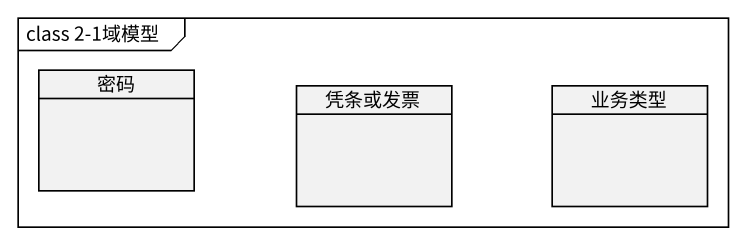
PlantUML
@startuml
mainframe class 2-1域模型
hide circle
hide empty members
class 密码
class 凭条或发票
class 业务类型
@enduml
